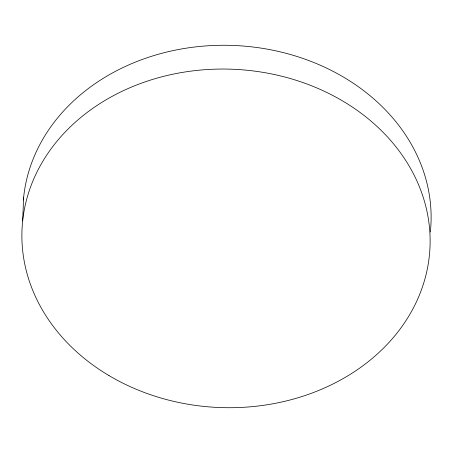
<?xml version="1.0" encoding="UTF-8"?>
<svg xmlns="http://www.w3.org/2000/svg" width="453" height="453" viewBox="0 0 453 453"><rect width="100%" height="100%" fill="white"/><g stroke="black" fill="none" stroke-linecap="round" stroke-linejoin="round"><path stroke-width="0.68" d="M22.65 220.99L23.647 197.225M23.38 200.005A204.184 169.275 2.4 0 1 243.08 46.03A204.184 169.275 2.4 0 1 430.35 232.01M108.952 375.565A204.184 169.275 2.4 0 0 429.353 255.775A204.184 169.275 2.4 0 0 139.705 83.811A204.184 169.275 2.4 0 0 108.952 375.565"/></g></svg>
